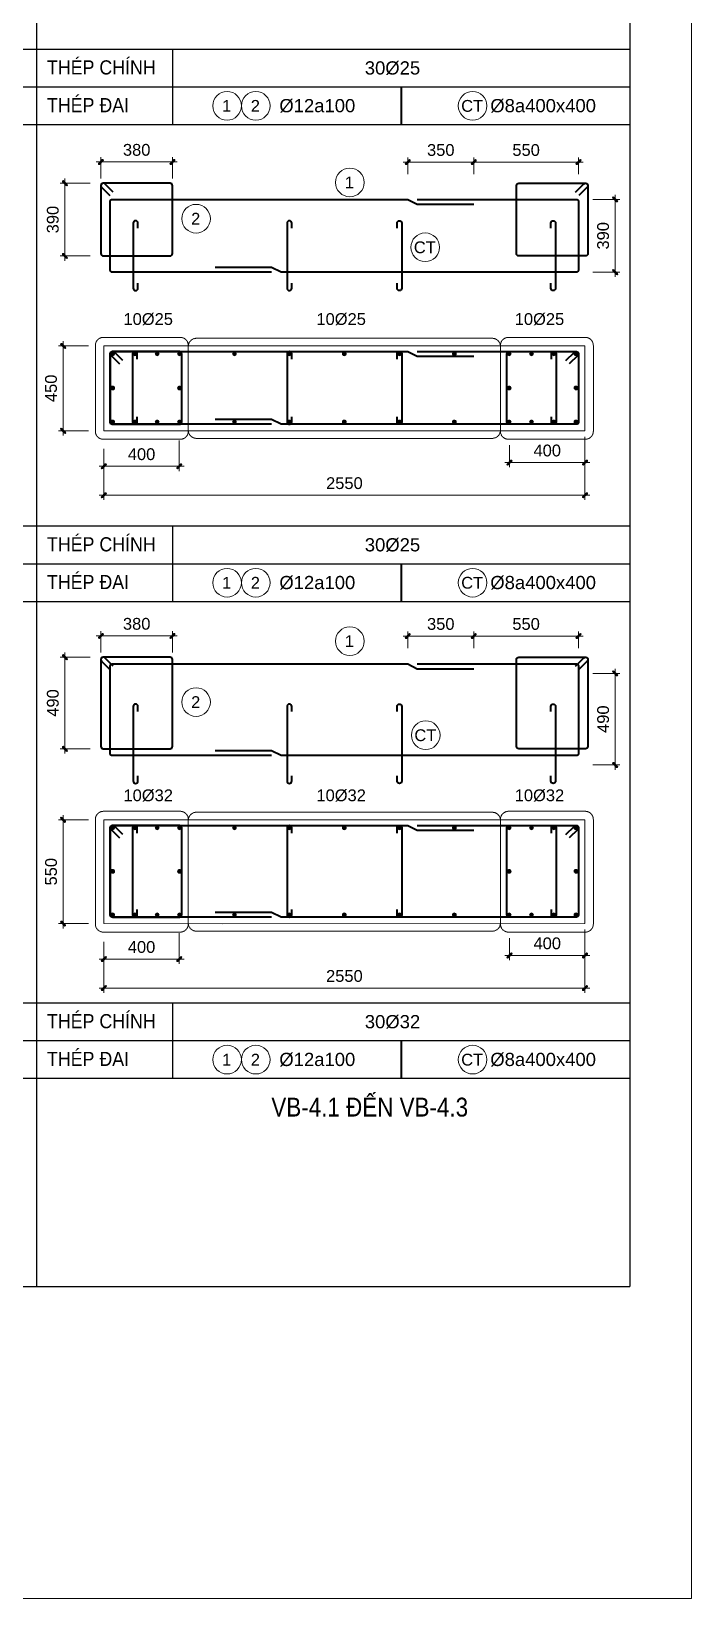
# Model space of a CAD drawing. Header units: millimetres. Extents: x -146909 to 4830753, y -683702 to -336947.
# Drawn here: x 4631029 to 4634529, y -448762 to -440455 of the extents above; entities that cross this region are included whole.
import ezdxf
from ezdxf.enums import TextEntityAlignment as Align

# ---------------------------------------------------------------- set-up
doc = ezdxf.new("R2010")
doc.units = ezdxf.units.MM
doc.header["$MEASUREMENT"] = 0
doc.linetypes.add('HIDDEN', pattern=[0.375, 0.25, -0.125])
doc.layers.get('0').update_dxf_attribs({"lineweight": 9})
doc.layers.get('Defpoints').update_dxf_attribs({"color": 10, "lineweight": 0})
for name, color, linetype, lineweight in [("'S_General_Cont_1 Thin", 1, 'Continuous', 18), ("'S_General_Text_3_Member name", 3, 'Continuous', 35), ('CDAI', 3, 'Continuous', 40), ('chunho.q', 1, 'Continuous', 13), ('CTHEP', 4, 'Continuous', 50), ('DBAO', 2, 'Continuous', 13), ('DMo', 9, 'HIDDEN', 9), ('KTH', 154, 'Continuous', 9), ('STICK', 1, 'Continuous', 9)]:
    doc.layers.add(name, color=color, linetype=linetype, lineweight=lineweight)
for name, color, linetype in [('DM', 1, 'Continuous'), ('TBL', 1, 'Continuous'), ('TX', 214, 'Continuous')]:
    doc.layers.add(name, color=color, linetype=linetype)
doc.styles.add('arial', font='arial.ttf', dxfattribs={"width": 0.85})
doc.styles.add('TTP-HelCon', font='arial.ttf')
doc.dimstyles.new('TTP-25', dxfattribs={"dimscale": 25, "dimtxt": 2.5, "dimasz": 1, "dimexe": 1, "dimexo": 1, "dimgap": 0.09, "dimtad": 0, "dimdec": 4, "dimrnd": 10, "dimzin": 9, "dimdsep": 46, "dimtxsty": 'TTP-HelCon', "dimblk": 'Stick', "dimcen": 0.09, "dimdle": 1.5, "dimclrd": 256, "dimclre": 256, "dimclrt": 1, "dimadec": 0, "dimazin": 0, "dimtfac": 1, "dimtdec": 4, "dimtmove": 0, "dimatfit": 3, "dimldrblk": 'ARCHTICK', "dimfxl": 1, "dimtvp": 1, "dimtolj": 1, "dimtzin": 0, "dimarcsym": 0})

# ---------------------------------------------------------------- blocks, each defined once
blk = doc.blocks.new('sign of slab')
at = {"layer": "'S_General_Cont_1 Thin"}
blk.add_circle((-10, 0), 475, dxfattribs=at)
at = {"layer": "'S_General_Text_3_Member name", "style": 'arial'}
blk.add_attdef('S', text='', height=250, dxfattribs=at).set_placement((-23, -1), align=Align.MIDDLE_CENTER)
blk = doc.blocks.new('Stick')
at = {"layer": 'STICK'}
h = blk.add_hatch(color=256, dxfattribs=at)
edge = h.paths.add_edge_path()
edge.add_line((0.3, 0.5), (-0.5, -0.3))
edge.add_arc((-0.4, -0.4), 0.141, 135, 315)
edge.add_line((-0.3, -0.5), (0.5, 0.3))
edge.add_arc((0.4, 0.4), 0.141, 315, 495)
blk.add_line((1, 0), (-1, 0), dxfattribs=at)
blk.add_lwpolyline([(0.3, 0.5), (-0.5, -0.3, 1), (-0.3, -0.5), (0.5, 0.3, 1), (0.3, 0.5, 1)], format="xyb", dxfattribs=at)
blk = doc.blocks.new('*D1836')
at = {"layer": 'Defpoints', "color": 0, "transparency": 16777216}
for p in [(400, -76.3), (0, -121.3), (0, -238.1)]:
    blk.add_point(p, dxfattribs=at)
at = {"layer": 'KTH', "lineweight": -2, "transparency": 16777216}
for p, q in [((0, -146.3), (0, -263.1)), ((400, -101.3), (400, -263.1)), ((375, -238.1), (25, -238.1))]:
    blk.add_line(p, q, dxfattribs=at)
at = {"layer": 'KTH', "lineweight": -2, "transparency": 16777216, "xscale": 25, "yscale": 25, "zscale": 25, "rotation": 180}
blk.add_blockref('Stick', (0, -238.1), dxfattribs=at)
at = {"layer": 'KTH', "lineweight": -2, "transparency": 16777216, "xscale": 25, "yscale": 25, "zscale": 25}
blk.add_blockref('Stick', (400, -238.1), dxfattribs=at)
at = {"layer": 'KTH', "color": 1, "transparency": 16777216, "insert": (200, -174.3), "char_height": 62.5, "attachment_point": 5, "style": 'TTP-HelCon'}
blk.add_mtext('\\A1;400', dxfattribs=at)
blk = doc.blocks.new('_ArchTick')
at = {"color": 0, "linetype": 'ByBlock', "const_width": 0.15}
blk.add_lwpolyline([(-0.5, -0.5), (0.5, 0.5)], dxfattribs=at)
blk = doc.blocks.new('*D1837')
at = {"layer": 'Defpoints', "color": 0, "transparency": 16777216}
for p in [(2550, -56.9), (2150, -101.9), (2150, -218.7)]:
    blk.add_point(p, dxfattribs=at)
at = {"layer": 'KTH', "lineweight": -2, "transparency": 16777216}
for p, q in [((2550, -81.9), (2550, -243.7)), ((2150, -126.9), (2150, -243.7)), ((2525, -218.7), (2175, -218.7))]:
    blk.add_line(p, q, dxfattribs=at)
at = {"layer": 'KTH', "lineweight": -2, "transparency": 16777216, "xscale": 25, "yscale": 25, "zscale": 25, "rotation": 180}
blk.add_blockref('Stick', (2150, -218.7), dxfattribs=at)
at = {"layer": 'KTH', "lineweight": -2, "transparency": 16777216, "xscale": 25, "yscale": 25, "zscale": 25}
blk.add_blockref('Stick', (2550, -218.7), dxfattribs=at)
at = {"layer": 'KTH', "color": 1, "transparency": 16777216, "insert": (2350, -154.9), "char_height": 62.5, "attachment_point": 5, "style": 'TTP-HelCon'}
blk.add_mtext('\\A1;400', dxfattribs=at)
blk = doc.blocks.new('*D1838')
at = {"layer": 'Defpoints', "color": 0, "transparency": 16777216}
for p in [(2550, -162.8), (0, -185.3), (2550, -391.6)]:
    blk.add_point(p, dxfattribs=at)
at = {"layer": 'KTH', "lineweight": -2, "transparency": 16777216}
for p, q in [((0, -210.3), (0, -416.6)), ((2550, -187.8), (2550, -416.6)), ((25, -391.6), (2525, -391.6))]:
    blk.add_line(p, q, dxfattribs=at)
at = {"layer": 'KTH', "lineweight": -2, "transparency": 16777216, "xscale": 25, "yscale": 25, "zscale": 25, "rotation": 180}
blk.add_blockref('Stick', (0, -391.6), dxfattribs=at)
at = {"layer": 'KTH', "lineweight": -2, "transparency": 16777216, "xscale": 25, "yscale": 25, "zscale": 25}
blk.add_blockref('Stick', (2550, -391.6), dxfattribs=at)
at = {"layer": 'KTH', "color": 1, "transparency": 16777216, "insert": (1275, -327.8), "char_height": 62.5, "attachment_point": 5, "style": 'TTP-HelCon'}
blk.add_mtext('\\A1;2550', dxfattribs=at)
blk = doc.blocks.new('*D1839')
at = {"layer": 'Defpoints', "color": 0, "transparency": 16777216}
for p in [(-55.8, 500), (-215.7, -50), (-55.8, -50)]:
    blk.add_point(p, dxfattribs=at)
at = {"layer": 'KTH', "lineweight": -2, "transparency": 16777216}
for p, q in [((-80.8, 500), (-240.7, 500)), ((-215.7, 475), (-215.7, -25)), ((-80.8, -50), (-240.7, -50))]:
    blk.add_line(p, q, dxfattribs=at)
at = {"layer": 'KTH', "lineweight": -2, "transparency": 16777216, "xscale": 25, "yscale": 25, "zscale": 25}
for p, rotation in [((-215.7, 500), 90), ((-215.7, -50), 270)]:
    blk.add_blockref('Stick', p, dxfattribs=dict(at, rotation=rotation))
at = {"layer": 'KTH', "color": 1, "transparency": 16777216, "insert": (-279.5, 225), "char_height": 62.5, "attachment_point": 5, "rotation": 90, "style": 'TTP-HelCon'}
blk.add_mtext('\\A1;550', dxfattribs=at)
blk = doc.blocks.new('*U1832')
at = {"layer": 'CTHEP', "ltscale": 0.02, "const_width": 10}
blk.add_lwpolyline([(0, 5, -1), (0, -5, -1)], format="xyb", close=True, dxfattribs=at)
at = {"layer": 'Defpoints', "color": 1}
blk.add_circle((0, 0), 10, dxfattribs=at)
blk = doc.blocks.new('*U1833')
at = {"layer": 'CDAI', "color": 0, "linetype": 'ByBlock', "lineweight": -2, "transparency": 16777216}
for p in [(0, 0), (291.25, 0), (582.5, 0), (873.75, 0), (1165, 0), (1456.25, 0), (1747.5, 0)]:
    blk.add_blockref('*U1832', p, dxfattribs=at)
blk = doc.blocks.new('*U1834')
at = {"layer": 'CTHEP', "ltscale": 0.02, "const_width": 10}
blk.add_lwpolyline([(0, 5, -1), (0, -5, -1)], format="xyb", close=True, dxfattribs=at)
at = {"layer": 'Defpoints', "color": 1}
blk.add_circle((0, 0), 10, dxfattribs=at)
blk = doc.blocks.new('*U1835')
at = {"layer": 'CDAI', "color": 0, "linetype": 'ByBlock', "lineweight": -2, "transparency": 16777216}
for p in [(0, 0), (291.25, 0), (582.5, 0), (873.75, 0), (1165, 0), (1456.25, 0), (1747.5, 0)]:
    blk.add_blockref('*U1834', p, dxfattribs=at)
blk = doc.blocks.new('*D1840')
at = {"layer": 'Defpoints', "color": 0, "transparency": 16777216}
for p in [(2515.5, 1474.2), (1960.6, 1385.4), (2515.5, 1385.4)]:
    blk.add_point(p, dxfattribs=at)
at = {"layer": 'KTH', "lineweight": -2, "transparency": 16777216}
for p, q in [((1960.6, 1410.4), (1960.6, 1499.2)), ((2515.5, 1410.4), (2515.5, 1499.2)), ((1985.6, 1474.2), (2490.5, 1474.2))]:
    blk.add_line(p, q, dxfattribs=at)
at = {"layer": 'KTH', "lineweight": -2, "transparency": 16777216, "xscale": 25, "yscale": 25, "zscale": 25, "rotation": 180}
blk.add_blockref('Stick', (1960.6, 1474.2), dxfattribs=at)
at = {"layer": 'KTH', "lineweight": -2, "transparency": 16777216, "xscale": 25, "yscale": 25, "zscale": 25}
blk.add_blockref('Stick', (2515.5, 1474.2), dxfattribs=at)
at = {"layer": 'KTH', "color": 1, "transparency": 16777216, "insert": (2238, 1538), "char_height": 62.5, "attachment_point": 5, "style": 'TTP-HelCon'}
blk.add_mtext('\\A1;550', dxfattribs=at)
blk = doc.blocks.new('*D1841')
at = {"layer": 'Defpoints', "color": 0, "transparency": 16777216}
for p in [(1610.8, 1474.2), (1610.8, 1385.4), (1960.6, 1385.4)]:
    blk.add_point(p, dxfattribs=at)
at = {"layer": 'KTH', "lineweight": -2, "transparency": 16777216}
for p, q in [((1610.8, 1410.4), (1610.8, 1499.2)), ((1960.6, 1410.4), (1960.6, 1499.2)), ((1935.6, 1474.2), (1635.8, 1474.2))]:
    blk.add_line(p, q, dxfattribs=at)
at = {"layer": 'KTH', "lineweight": -2, "transparency": 16777216, "xscale": 25, "yscale": 25, "zscale": 25, "rotation": 180}
blk.add_blockref('Stick', (1610.8, 1474.2), dxfattribs=at)
at = {"layer": 'KTH', "lineweight": -2, "transparency": 16777216, "xscale": 25, "yscale": 25, "zscale": 25}
blk.add_blockref('Stick', (1960.6, 1474.2), dxfattribs=at)
at = {"layer": 'KTH', "color": 1, "transparency": 16777216, "insert": (1785.7, 1538), "char_height": 62.5, "attachment_point": 5, "style": 'TTP-HelCon'}
blk.add_mtext('\\A1;350', dxfattribs=at)
blk = doc.blocks.new('*D1842')
at = {"layer": 'Defpoints', "color": 0, "transparency": 16777216}
for p in [(2566.7, 1276.3), (2566.7, 790.8), (2710.1, 790.8)]:
    blk.add_point(p, dxfattribs=at)
at = {"layer": 'KTH', "lineweight": -2, "transparency": 16777216}
for p, q in [((2591.7, 1276.3), (2735.1, 1276.3)), ((2710.1, 1251.3), (2710.1, 815.8)), ((2591.7, 790.8), (2735.1, 790.8))]:
    blk.add_line(p, q, dxfattribs=at)
at = {"layer": 'KTH', "lineweight": -2, "transparency": 16777216, "xscale": 25, "yscale": 25, "zscale": 25}
for p, rotation in [((2710.1, 1276.3), 90), ((2710.1, 790.8), 270)]:
    blk.add_blockref('Stick', p, dxfattribs=dict(at, rotation=rotation))
at = {"layer": 'KTH', "color": 1, "transparency": 16777216, "insert": (2646.3, 1033.6), "char_height": 62.5, "attachment_point": 5, "rotation": 90, "style": 'TTP-HelCon'}
blk.add_mtext('\\A1;490', dxfattribs=at)
blk = doc.blocks.new('*D1843')
at = {"layer": 'Defpoints', "color": 0, "transparency": 16777216}
for p in [(-47.9, 1362.2), (-206.2, 876.7), (-47.9, 876.7)]:
    blk.add_point(p, dxfattribs=at)
at = {"layer": 'KTH', "lineweight": -2, "transparency": 16777216}
for p, q in [((-72.9, 1362.2), (-231.2, 1362.2)), ((-206.2, 1337.2), (-206.2, 901.7)), ((-72.9, 876.7), (-231.2, 876.7))]:
    blk.add_line(p, q, dxfattribs=at)
at = {"layer": 'KTH', "lineweight": -2, "transparency": 16777216, "xscale": 25, "yscale": 25, "zscale": 25}
for p, rotation in [((-206.2, 1362.2), 90), ((-206.2, 876.7), 270)]:
    blk.add_blockref('Stick', p, dxfattribs=dict(at, rotation=rotation))
at = {"layer": 'KTH', "color": 1, "transparency": 16777216, "insert": (-270, 1119.5), "char_height": 62.5, "attachment_point": 5, "rotation": 90, "style": 'TTP-HelCon'}
blk.add_mtext('\\A1;490', dxfattribs=at)
blk = doc.blocks.new('*D1844')
at = {"layer": 'Defpoints', "color": 0, "transparency": 16777216}
for p in [(363.7, 1474.9), (-15.3, 1362.2), (363.7, 1362.2)]:
    blk.add_point(p, dxfattribs=at)
at = {"layer": 'KTH', "lineweight": -2, "transparency": 16777216}
for p, q in [((-15.3, 1387.2), (-15.3, 1499.9)), ((363.7, 1387.2), (363.7, 1499.9)), ((9.7, 1474.9), (338.7, 1474.9))]:
    blk.add_line(p, q, dxfattribs=at)
at = {"layer": 'KTH', "lineweight": -2, "transparency": 16777216, "xscale": 25, "yscale": 25, "zscale": 25, "rotation": 180}
blk.add_blockref('Stick', (-15.3, 1474.9), dxfattribs=at)
at = {"layer": 'KTH', "lineweight": -2, "transparency": 16777216, "xscale": 25, "yscale": 25, "zscale": 25}
blk.add_blockref('Stick', (363.7, 1474.9), dxfattribs=at)
at = {"layer": 'KTH', "color": 1, "transparency": 16777216, "insert": (174.2, 1538.7), "char_height": 62.5, "attachment_point": 5, "style": 'TTP-HelCon'}
blk.add_mtext('\\A1;380', dxfattribs=at)
blk = doc.blocks.new('*U1739')
at = {"layer": 'CTHEP', "ltscale": 0.02, "const_width": 10}
blk.add_lwpolyline([(0, 5, -1), (0, -5, -1)], format="xyb", close=True, dxfattribs=at)
at = {"layer": 'Defpoints', "color": 1}
blk.add_circle((0, 0), 10, dxfattribs=at)
blk = doc.blocks.new('*U1740')
at = {"layer": 'CDAI', "color": 0, "linetype": 'ByBlock', "lineweight": -2, "transparency": 16777216}
for p in [(0, 0), (118, 0), (236, 0), (354, 0)]:
    blk.add_blockref('*U1739', p, dxfattribs=at)
blk = doc.blocks.new('*U1737')
at = {"layer": 'CTHEP', "ltscale": 0.02, "const_width": 10}
blk.add_lwpolyline([(0, 5, -1), (0, -5, -1)], format="xyb", close=True, dxfattribs=at)
at = {"layer": 'Defpoints', "color": 1}
blk.add_circle((0, 0), 10, dxfattribs=at)
blk = doc.blocks.new('*U1738')
at = {"layer": 'CDAI', "color": 0, "linetype": 'ByBlock', "lineweight": -2, "transparency": 16777216}
blk.add_blockref('*U1737', (0, 0), dxfattribs=at)
blk = doc.blocks.new('*U1741')
at = {"layer": 'CTHEP', "ltscale": 0.02, "const_width": 10}
blk.add_lwpolyline([(0, 5, -1), (0, -5, -1)], format="xyb", close=True, dxfattribs=at)
at = {"layer": 'Defpoints', "color": 1}
blk.add_circle((0, 0), 10, dxfattribs=at)
blk = doc.blocks.new('*U1742')
at = {"layer": 'CDAI', "color": 0, "linetype": 'ByBlock', "lineweight": -2, "transparency": 16777216}
for p in [(0, 0), (118, 0), (236, 0), (354, 0)]:
    blk.add_blockref('*U1741', p, dxfattribs=at)
blk = doc.blocks.new('*U1743')
at = {"layer": 'CTHEP', "ltscale": 0.02, "const_width": 10}
blk.add_lwpolyline([(0, 5, -1), (0, -5, -1)], format="xyb", close=True, dxfattribs=at)
at = {"layer": 'Defpoints', "color": 1}
blk.add_circle((0, 0), 10, dxfattribs=at)
blk = doc.blocks.new('*U1744')
at = {"layer": 'CDAI', "color": 0, "linetype": 'ByBlock', "lineweight": -2, "transparency": 16777216}
blk.add_blockref('*U1743', (0, 0), dxfattribs=at)
blk = doc.blocks.new('550')
at = {"layer": 'CDAI'}
for points in [[(100.2, -78), (55.8, -33.7, 0.668179), (34.5, -42.5), (34.5, -503, 0.414214), (47, -515.5), (401, -515.5, 0.414214), (413.5, -503), (413.5, -42.5, 0.414214), (401, -30), (47, -30, 0.668179), (38.2, -51.3), (82.5, -95.7)], [(177.5, -70), (177.5, -42.5, 1), (152.5, -42.5), (152.5, -503, 1), (177.5, -503), (177.5, -475.5)]]:
    blk.add_lwpolyline(points, format="xyb", dxfattribs=at)
at = {"layer": 'DMo', "color": 6, "ltscale": 10}
blk.add_lwpolyline([(-44.8, 2.3), (-44.8, -552.1, 0.414214), (-1.8, -595), (404.8, -595, 0.414214), (447.7, -552.1), (447.7, 2.3, 0.414214), (404.8, 45.3), (-1.8, 45.3, 0.414214)], format="xyb", close=True, dxfattribs=at)
at = {"layer": 'CDAI', "color": 214}
blk.add_blockref('*U1742', (47, -42.5), dxfattribs=at)
at = {"layer": 'CDAI', "color": 214, "xscale": -1, "rotation": 180}
for name, p in [('*U1738', (47, -272.8)), ('*U1740', (47, -503))]:
    blk.add_blockref(name, p, dxfattribs=at)
at = {"layer": 'CDAI', "color": 214, "rotation": 180}
blk.add_blockref('*U1744', (401, -272.8), dxfattribs=at)
blk = doc.blocks.new('*D116')
at = {"layer": 'Defpoints', "color": 0, "transparency": 16777216}
for p in [(4475169.2, -464851), (4474769.2, -464896), (4474769.2, -465012.8)]:
    blk.add_point(p, dxfattribs=at)
at = {"layer": 'KTH', "lineweight": -2, "transparency": 16777216}
for p, q in [((4475169.2, -464876), (4475169.2, -465037.8)), ((4474769.2, -464921), (4474769.2, -465037.8)), ((4475144.2, -465012.8), (4474794.2, -465012.8))]:
    blk.add_line(p, q, dxfattribs=at)
at = {"layer": 'KTH', "lineweight": -2, "transparency": 16777216, "xscale": 25, "yscale": 25, "zscale": 25, "rotation": 180}
blk.add_blockref('Stick', (4474769.2, -465012.8), dxfattribs=at)
at = {"layer": 'KTH', "lineweight": -2, "transparency": 16777216, "xscale": 25, "yscale": 25, "zscale": 25}
blk.add_blockref('Stick', (4475169.2, -465012.8), dxfattribs=at)
at = {"layer": 'KTH', "color": 1, "transparency": 16777216, "insert": (4474969.2, -464949), "char_height": 62.5, "attachment_point": 5, "style": 'TTP-HelCon'}
blk.add_mtext('\\A1;400', dxfattribs=at)
blk = doc.blocks.new('*D117')
at = {"layer": 'Defpoints', "color": 0, "transparency": 16777216}
for p in [(4476919.2, -464876.5), (4477319.2, -464831.5), (4476919.2, -464993.3)]:
    blk.add_point(p, dxfattribs=at)
at = {"layer": 'KTH', "lineweight": -2, "transparency": 16777216}
for p, q in [((4477319.2, -464856.5), (4477319.2, -465018.3)), ((4476919.2, -464901.5), (4476919.2, -465018.3)), ((4477294.2, -464993.3), (4476944.2, -464993.3))]:
    blk.add_line(p, q, dxfattribs=at)
at = {"layer": 'KTH', "lineweight": -2, "transparency": 16777216, "xscale": 25, "yscale": 25, "zscale": 25, "rotation": 180}
blk.add_blockref('Stick', (4476919.2, -464993.3), dxfattribs=at)
at = {"layer": 'KTH', "lineweight": -2, "transparency": 16777216, "xscale": 25, "yscale": 25, "zscale": 25}
blk.add_blockref('Stick', (4477319.2, -464993.3), dxfattribs=at)
at = {"layer": 'KTH', "color": 1, "transparency": 16777216, "insert": (4477119.2, -464929.5), "char_height": 62.5, "attachment_point": 5, "style": 'TTP-HelCon'}
blk.add_mtext('\\A1;400', dxfattribs=at)
blk = doc.blocks.new('*D118')
at = {"layer": 'Defpoints', "color": 0, "transparency": 16777216}
for p in [(4474769.2, -464959.9), (4477319.2, -464937.4), (4477319.2, -465166.3)]:
    blk.add_point(p, dxfattribs=at)
at = {"layer": 'KTH', "lineweight": -2, "transparency": 16777216}
for p, q in [((4474769.2, -464984.9), (4474769.2, -465191.3)), ((4477319.2, -464962.4), (4477319.2, -465191.3)), ((4474794.2, -465166.3), (4477294.2, -465166.3))]:
    blk.add_line(p, q, dxfattribs=at)
at = {"layer": 'KTH', "lineweight": -2, "transparency": 16777216, "xscale": 25, "yscale": 25, "zscale": 25, "rotation": 180}
blk.add_blockref('Stick', (4474769.2, -465166.3), dxfattribs=at)
at = {"layer": 'KTH', "lineweight": -2, "transparency": 16777216, "xscale": 25, "yscale": 25, "zscale": 25}
blk.add_blockref('Stick', (4477319.2, -465166.3), dxfattribs=at)
at = {"layer": 'KTH', "color": 1, "transparency": 16777216, "insert": (4476044.2, -465102.5), "char_height": 62.5, "attachment_point": 5, "style": 'TTP-HelCon'}
blk.add_mtext('\\A1;2550', dxfattribs=at)
blk = doc.blocks.new('*D119')
at = {"layer": 'Defpoints', "color": 0, "transparency": 16777216}
for p in [(4474713.4, -464374.7), (4474553.5, -464824.7), (4474713.4, -464824.7)]:
    blk.add_point(p, dxfattribs=at)
at = {"layer": 'KTH', "lineweight": -2, "transparency": 16777216}
for p, q in [((4474688.4, -464374.7), (4474528.5, -464374.7)), ((4474553.5, -464399.7), (4474553.5, -464799.7)), ((4474688.4, -464824.7), (4474528.5, -464824.7))]:
    blk.add_line(p, q, dxfattribs=at)
at = {"layer": 'KTH', "lineweight": -2, "transparency": 16777216, "xscale": 25, "yscale": 25, "zscale": 25}
for p, rotation in [((4474553.5, -464374.7), 90), ((4474553.5, -464824.7), 270)]:
    blk.add_blockref('Stick', p, dxfattribs=dict(at, rotation=rotation))
at = {"layer": 'KTH', "color": 1, "transparency": 16777216, "insert": (4474489.7, -464599.7), "char_height": 62.5, "attachment_point": 5, "rotation": 90, "style": 'TTP-HelCon'}
blk.add_mtext('\\A1;450', dxfattribs=at)
blk = doc.blocks.new('*U122')
at = {"layer": 'CTHEP', "ltscale": 0.02, "const_width": 10}
blk.add_lwpolyline([(0, 5, -1), (0, -5, -1)], format="xyb", close=True, dxfattribs=at)
at = {"layer": 'Defpoints', "color": 1}
blk.add_circle((0, 0), 10, dxfattribs=at)
blk = doc.blocks.new('*U123')
at = {"layer": 'CDAI', "color": 0, "linetype": 'ByBlock', "lineweight": -2, "transparency": 16777216}
for p in [(0, 0), (118, 0), (236, 0), (354, 0)]:
    blk.add_blockref('*U122', p, dxfattribs=at)
blk = doc.blocks.new('*U120')
at = {"layer": 'CTHEP', "ltscale": 0.02, "const_width": 10}
blk.add_lwpolyline([(0, 5, -1), (0, -5, -1)], format="xyb", close=True, dxfattribs=at)
at = {"layer": 'Defpoints', "color": 1}
blk.add_circle((0, 0), 10, dxfattribs=at)
blk = doc.blocks.new('*U121')
at = {"layer": 'CDAI', "color": 0, "linetype": 'ByBlock', "lineweight": -2, "transparency": 16777216}
blk.add_blockref('*U120', (0, 0), dxfattribs=at)
blk = doc.blocks.new('*U124')
at = {"layer": 'CTHEP', "ltscale": 0.02, "const_width": 10}
blk.add_lwpolyline([(0, 5, -1), (0, -5, -1)], format="xyb", close=True, dxfattribs=at)
at = {"layer": 'Defpoints', "color": 1}
blk.add_circle((0, 0), 10, dxfattribs=at)
blk = doc.blocks.new('*U125')
at = {"layer": 'CDAI', "color": 0, "linetype": 'ByBlock', "lineweight": -2, "transparency": 16777216}
for p in [(0, 0), (118, 0), (236, 0), (354, 0)]:
    blk.add_blockref('*U124', p, dxfattribs=at)
blk = doc.blocks.new('*U126')
at = {"layer": 'CTHEP', "ltscale": 0.02, "const_width": 10}
blk.add_lwpolyline([(0, 5, -1), (0, -5, -1)], format="xyb", close=True, dxfattribs=at)
at = {"layer": 'Defpoints', "color": 1}
blk.add_circle((0, 0), 10, dxfattribs=at)
blk = doc.blocks.new('*U127')
at = {"layer": 'CDAI', "color": 0, "linetype": 'ByBlock', "lineweight": -2, "transparency": 16777216}
blk.add_blockref('*U126', (0, 0), dxfattribs=at)
blk = doc.blocks.new('450')
at = {"layer": 'CDAI'}
for points in [[(100.2, -78), (55.8, -33.7, 0.668179), (34.5, -42.5), (34.5, -403, 0.414214), (47, -415.5), (401, -415.5, 0.414214), (413.5, -403), (413.5, -42.5, 0.414214), (401, -30), (47, -30, 0.668179), (38.2, -51.3), (82.5, -95.7)], [(177.5, -70), (177.5, -42.5, 1), (152.5, -42.5), (152.5, -403, 1), (177.5, -403), (177.5, -375.5)]]:
    blk.add_lwpolyline(points, format="xyb", dxfattribs=at)
at = {"layer": 'DMo', "color": 6, "ltscale": 10}
blk.add_lwpolyline([(-44.8, 2.3), (-44.8, -452.1, 0.414214), (-1.8, -495), (404.8, -495, 0.414214), (447.7, -452.1), (447.7, 2.3, 0.414214), (404.8, 45.3), (-1.8, 45.3, 0.414214)], format="xyb", close=True, dxfattribs=at)
at = {"layer": 'CDAI', "color": 214}
blk.add_blockref('*U125', (47, -42.5), dxfattribs=at)
at = {"layer": 'CDAI', "color": 214, "xscale": -1, "rotation": 180}
for name, p in [('*U121', (47, -222.8)), ('*U123', (47, -403))]:
    blk.add_blockref(name, p, dxfattribs=at)
at = {"layer": 'CDAI', "color": 214, "rotation": 180}
blk.add_blockref('*U127', (401, -222.8), dxfattribs=at)
blk = doc.blocks.new('*U214')
at = {"layer": 'CTHEP', "ltscale": 0.02, "const_width": 10}
blk.add_lwpolyline([(0, 5, -1), (0, -5, -1)], format="xyb", close=True, dxfattribs=at)
at = {"layer": 'Defpoints', "color": 1}
blk.add_circle((0, 0), 10, dxfattribs=at)
blk = doc.blocks.new('*U215')
at = {"layer": 'CDAI', "color": 0, "linetype": 'ByBlock', "lineweight": -2, "transparency": 16777216}
for p in [(0, 0), (291.25, 0), (582.5, 0), (873.75, 0), (1165, 0), (1456.25, 0), (1747.5, 0)]:
    blk.add_blockref('*U214', p, dxfattribs=at)
blk = doc.blocks.new('THEP CHINH COT HOANG')
at = {"layer": 'CDAI', "ltscale": 0.02}
for points in [[(1904292.8, 361269.3), (1903448.1, 361269.3, -0.414214), (1903438.1, 361279.3), (1903438.1, 361644.8, -0.414214), (1903448.1, 361654.8), (1905014.4, 361654.8), (1905064.4, 361629.8), (1905364.2, 361629.8)], [(1905064.4, 361654.8), (1905909.1, 361654.8, -0.414214), (1905919.1, 361644.8), (1905919.1, 361279.3, -0.414214), (1905909.1, 361269.3), (1904342.8, 361269.3), (1904292.8, 361294.3), (1903993, 361294.3)]]:
    blk.add_lwpolyline(points, format="xyb", dxfattribs=at)
blk = doc.blocks.new('*U216')
at = {"layer": 'CTHEP', "ltscale": 0.02, "const_width": 10}
blk.add_lwpolyline([(0, 5, -1), (0, -5, -1)], format="xyb", close=True, dxfattribs=at)
at = {"layer": 'Defpoints', "color": 1}
blk.add_circle((0, 0), 10, dxfattribs=at)
blk = doc.blocks.new('*U217')
at = {"layer": 'CDAI', "color": 0, "linetype": 'ByBlock', "lineweight": -2, "transparency": 16777216}
for p in [(0, 0), (291.25, 0), (582.5, 0), (873.75, 0), (1165, 0), (1456.25, 0), (1747.5, 0)]:
    blk.add_blockref('*U216', p, dxfattribs=at)
blk = doc.blocks.new('*D128')
at = {"layer": 'Defpoints', "color": 0, "transparency": 16777216}
for p in [(4477284.7, -463400.5), (4476729.7, -463489.3), (4477284.7, -463489.3)]:
    blk.add_point(p, dxfattribs=at)
at = {"layer": 'KTH', "lineweight": -2, "transparency": 16777216}
for p, q in [((4476729.7, -463464.3), (4476729.7, -463375.5)), ((4477284.7, -463464.3), (4477284.7, -463375.5)), ((4476754.7, -463400.5), (4477259.7, -463400.5))]:
    blk.add_line(p, q, dxfattribs=at)
at = {"layer": 'KTH', "lineweight": -2, "transparency": 16777216, "xscale": 25, "yscale": 25, "zscale": 25, "rotation": 180}
blk.add_blockref('Stick', (4476729.7, -463400.5), dxfattribs=at)
at = {"layer": 'KTH', "lineweight": -2, "transparency": 16777216, "xscale": 25, "yscale": 25, "zscale": 25}
blk.add_blockref('Stick', (4477284.7, -463400.5), dxfattribs=at)
at = {"layer": 'KTH', "color": 1, "transparency": 16777216, "insert": (4477007.2, -463336.7), "char_height": 62.5, "attachment_point": 5, "style": 'TTP-HelCon'}
blk.add_mtext('\\A1;550', dxfattribs=at)
blk = doc.blocks.new('*D129')
at = {"layer": 'Defpoints', "color": 0, "transparency": 16777216}
for p in [(4476380, -463400.5), (4476380, -463489.3), (4476729.7, -463489.3)]:
    blk.add_point(p, dxfattribs=at)
at = {"layer": 'KTH', "lineweight": -2, "transparency": 16777216}
for p, q in [((4476380, -463464.3), (4476380, -463375.5)), ((4476729.7, -463464.3), (4476729.7, -463375.5)), ((4476704.7, -463400.5), (4476405, -463400.5))]:
    blk.add_line(p, q, dxfattribs=at)
at = {"layer": 'KTH', "lineweight": -2, "transparency": 16777216, "xscale": 25, "yscale": 25, "zscale": 25, "rotation": 180}
blk.add_blockref('Stick', (4476380, -463400.5), dxfattribs=at)
at = {"layer": 'KTH', "lineweight": -2, "transparency": 16777216, "xscale": 25, "yscale": 25, "zscale": 25}
blk.add_blockref('Stick', (4476729.7, -463400.5), dxfattribs=at)
at = {"layer": 'KTH', "color": 1, "transparency": 16777216, "insert": (4476554.9, -463336.6), "char_height": 62.5, "attachment_point": 5, "style": 'TTP-HelCon'}
blk.add_mtext('\\A1;350', dxfattribs=at)
blk = doc.blocks.new('*D130')
at = {"layer": 'Defpoints', "color": 0, "transparency": 16777216}
for p in [(4477335.9, -463598.4), (4477335.9, -463983.9), (4477479.3, -463983.9)]:
    blk.add_point(p, dxfattribs=at)
at = {"layer": 'KTH', "lineweight": -2, "transparency": 16777216}
for p, q in [((4477360.9, -463598.4), (4477504.3, -463598.4)), ((4477479.3, -463623.4), (4477479.3, -463958.9)), ((4477360.9, -463983.9), (4477504.3, -463983.9))]:
    blk.add_line(p, q, dxfattribs=at)
at = {"layer": 'KTH', "lineweight": -2, "transparency": 16777216, "xscale": 25, "yscale": 25, "zscale": 25}
for p, rotation in [((4477479.3, -463598.4), 90), ((4477479.3, -463983.9), 270)]:
    blk.add_blockref('Stick', p, dxfattribs=dict(at, rotation=rotation))
at = {"layer": 'KTH', "color": 1, "transparency": 16777216, "insert": (4477415.4, -463791.1), "char_height": 62.5, "attachment_point": 5, "rotation": 90, "style": 'TTP-HelCon'}
blk.add_mtext('\\A1;390', dxfattribs=at)
blk = doc.blocks.new('*D131')
at = {"layer": 'Defpoints', "color": 0, "transparency": 16777216}
for p in [(4474721.3, -463512.4), (4474563, -463897.9), (4474721.3, -463897.9)]:
    blk.add_point(p, dxfattribs=at)
at = {"layer": 'KTH', "lineweight": -2, "transparency": 16777216}
for p, q in [((4474696.3, -463512.4), (4474538, -463512.4)), ((4474563, -463537.4), (4474563, -463872.9)), ((4474696.3, -463897.9), (4474538, -463897.9))]:
    blk.add_line(p, q, dxfattribs=at)
at = {"layer": 'KTH', "lineweight": -2, "transparency": 16777216, "xscale": 25, "yscale": 25, "zscale": 25}
for p, rotation in [((4474563, -463512.4), 90), ((4474563, -463897.9), 270)]:
    blk.add_blockref('Stick', p, dxfattribs=dict(at, rotation=rotation))
at = {"layer": 'KTH', "color": 1, "transparency": 16777216, "insert": (4474499.1, -463705.2), "char_height": 62.5, "attachment_point": 5, "rotation": 90, "style": 'TTP-HelCon'}
blk.add_mtext('\\A1;390', dxfattribs=at)
blk = doc.blocks.new('*D132')
at = {"layer": 'Defpoints', "color": 0, "transparency": 16777216}
for p in [(4475132.8, -463399.8), (4474753.8, -463512.4), (4475132.8, -463512.4)]:
    blk.add_point(p, dxfattribs=at)
at = {"layer": 'KTH', "lineweight": -2, "transparency": 16777216}
for p, q in [((4474753.8, -463487.4), (4474753.8, -463374.8)), ((4475132.8, -463487.4), (4475132.8, -463374.8)), ((4474778.8, -463399.8), (4475107.8, -463399.8))]:
    blk.add_line(p, q, dxfattribs=at)
at = {"layer": 'KTH', "lineweight": -2, "transparency": 16777216, "xscale": 25, "yscale": 25, "zscale": 25, "rotation": 180}
blk.add_blockref('Stick', (4474753.8, -463399.8), dxfattribs=at)
at = {"layer": 'KTH', "lineweight": -2, "transparency": 16777216, "xscale": 25, "yscale": 25, "zscale": 25}
blk.add_blockref('Stick', (4475132.8, -463399.8), dxfattribs=at)
at = {"layer": 'KTH', "color": 1, "transparency": 16777216, "insert": (4474943.3, -463335.9), "char_height": 62.5, "attachment_point": 5, "style": 'TTP-HelCon'}
blk.add_mtext('\\A1;380', dxfattribs=at)
blk = doc.blocks.new('5')
at = {"layer": 'CDAI'}
for points in [[(50.33568, 1314.26716), (6.01548, 1358.58735, 0.6681786379), (-15.32335, 1349.74852), (-15.32335, 889.24852, 0.4142135624), (-2.82335, 876.74852), (351.17665, 876.74852, 0.4142135624), (363.67665, 889.24852), (363.67665, 1349.74852, 0.4142135624), (351.17665, 1362.24852), (-2.82335, 1362.24852, 0.6681786379), (-11.66219, 1340.90969), (32.65801, 1296.58949)], [(2499.66432, 1314.26716), (2543.98452, 1358.58735, -0.6681786379), (2565.32335, 1349.74852), (2565.32335, 889.24852, -0.4142135624), (2552.82335, 876.74852), (2198.82335, 876.74852, -0.4142135624), (2186.32335, 889.24852), (2186.32335, 1349.74852, -0.4142135624), (2198.82335, 1362.24852), (2552.82335, 1362.24852, -0.6681786379), (2561.66219, 1340.90969), (2517.34199, 1296.58949)], [(180.5, 1073.52278), (180.5, 1101.02278, 1), (155.5, 1101.02278), (155.5, 705.52278, 1), (180.5, 705.52278), (180.5, 733.02278)], [(995.83333, 1073.52278), (995.83333, 1101.02278, 1), (970.83333, 1101.02278), (970.83333, 705.52278, 1), (995.83333, 705.52278), (995.83333, 733.02278)], [(1554.16667, 1073.52278), (1554.16667, 1101.02278, -1), (1579.16667, 1101.02278), (1579.16667, 705.52278, -1), (1554.16667, 705.52278), (1554.16667, 733.02278)], [(2369.5, 1073.52278), (2369.5, 1101.02278, -1), (2394.5, 1101.02278), (2394.5, 705.52278, -1), (2369.5, 705.52278), (2369.5, 733.02278)], [(995.83333, 430), (995.83333, 457.5, 1), (970.83333, 457.5), (970.83333, -3, 1), (995.83333, -3), (995.83333, 24.5)], [(1554.16667, 430), (1554.16667, 457.5, -1), (1579.16667, 457.5), (1579.16667, -3, -1), (1554.16667, -3), (1554.16667, 24.5)]]:
    blk.add_lwpolyline(points, format="xyb", dxfattribs=at)
at = {"layer": 'CDAI', "ltscale": 0.02}
for points in [[(889.16858, 840.8025), (44.5, 840.8025, -0.4142135624), (34.5, 850.8025), (34.5, 1316.3025, -0.4142135624), (44.5, 1326.3025), (1610.83142, 1326.3025), (1660.83142, 1301.3025), (1960.56728, 1301.3025)], [(1660.83142, 1326.3025), (2505.5, 1326.3025, -0.4142135624), (2515.5, 1316.3025), (2515.5, 850.8025, -0.4142135624), (2505.5, 840.8025), (939.16858, 840.8025), (889.16858, 865.8025), (589.43272, 865.8025)], [(889.16858, -15.5), (44.5, -15.5, -0.4142135624), (34.5, -5.5), (34.5, 460, -0.4142135624), (44.5, 470), (1610.83142, 470), (1660.83142, 445), (1960.56728, 445)], [(1660.83142, 470), (2505.5, 470, -0.4142135624), (2515.5, 460), (2515.5, -5.5, -0.4142135624), (2505.5, -15.5), (939.16858, -15.5), (889.16858, 9.5), (589.43272, 9.5)]]:
    blk.add_lwpolyline(points, format="xyb", dxfattribs=at)
at = {"layer": 'DBAO'}
blk.add_lwpolyline([(630, -50.54015), (0, -50), (0, 500), (2550, 500), (2550, -49.98704), (630.00864, -50.54015)], dxfattribs=at)
at = {"layer": 'DMo', "color": 6, "ltscale": 10}
blk.add_lwpolyline([(447.72729, 497.34146), (447.72729, -47.05517, 0.4142135624), (490.66695, -89.99483), (2058.83305, -89.99483, 0.4142135624), (2101.77271, -47.05517), (2101.77271, 497.34146, 0.4142135624), (2058.83305, 540.28113), (490.66695, 540.28113, 0.4142135624)], format="xyb", close=True, dxfattribs=at)
ref = blk.add_blockref('sign of slab', (1305.34819, 1447.20345), dxfattribs=dict(xscale=0.16, yscale=0.16, zscale=0.16))
ref.add_attrib('S', '1', dxfattribs={"layer": 'DM', "height": 62.5, "style": 'arial'}).set_placement((1301.59417, 1447.04656), align=Align.MIDDLE_CENTER)
ref = blk.add_blockref('sign of slab', (490.70834, 1124.27897), dxfattribs=dict(xscale=0.16, yscale=0.16, zscale=0.16))
ref.add_attrib('S', '2', dxfattribs={"layer": 'DM', "height": 62.5, "style": 'arial'}).set_placement((486.95432, 1124.12208), align=Align.MIDDLE_CENTER)
ref = blk.add_blockref('sign of slab', (1707.81277, 948.82175), dxfattribs=dict(xscale=0.16, yscale=0.16, zscale=0.16))
ref.add_attrib('S', 'CT', dxfattribs={"layer": 'DM', "height": 62.5, "style": 'arial'}).set_placement((1704.05876, 948.66486), align=Align.MIDDLE_CENTER)
blk.add_blockref('550', (0, 500))
at = {"xscale": -1}
blk.add_blockref('550', (2549.5, 500), dxfattribs=at)
at = {"layer": 'CDAI', "color": 214}
blk.add_blockref('*U1833', (401, 457.5), dxfattribs=at)
at = {"layer": 'CDAI', "color": 214, "xscale": -1, "rotation": 180}
blk.add_blockref('*U1835', (401, -3), dxfattribs=at)
at = {"layer": 'KTH'}
for base, p1, p2, picture, middle in [((363.67665, 1474.87965), (-15.32335, 1362.24852), (363.67665, 1362.24852), '*D1844', (174.17665, 1538.74391)), ((1610.83142, 1474.17993), (1960.56728, 1385.38038), (1610.83142, 1385.38038), '*D1841', (1785.69935, 1538.04418))]:
    dim = blk.add_linear_dim(base=base, p1=p1, p2=p2, dimstyle='TTP-25', override={"dimtmove": 1}, dxfattribs=at)
    dim.commit()
    dim.dimension.update_dxf_attribs({"geometry": picture, "text_midpoint": middle})
for base, p1, p2, picture, middle in [((2515.5, 1474.17993), (1960.56728, 1385.38038), (2515.5, 1385.38038), '*D1840', (2238.03364, 1538.00155)), ((2550, -391.61887), (0, -185.27002), (2550, -162.77002), '*D1838', (1275, -327.79724))]:
    dim = blk.add_linear_dim(base=base, p1=p1, p2=p2, dimstyle='TTP-25', dxfattribs=at)
    dim.commit()
    dim.dimension.update_dxf_attribs({"geometry": picture, "text_midpoint": middle})
dim = blk.add_linear_dim(base=(-206.18719, 876.74852), p1=(-47.85721, 1362.24852), p2=(-47.85721, 876.74852), angle=90, dimstyle='TTP-25', override={"dimtmove": 1}, dxfattribs=at)
dim.commit()
dim.dimension.update_dxf_attribs({"geometry": '*D1843', "text_midpoint": (-270.00882, 1119.49852)})
for base, p1, p2, angle, picture, middle in [((2710.07933, 790.8025), (2566.70575, 1276.3025), (2566.70575, 790.8025), 90, '*D1842', (2646.2577, 1033.5525)), ((-215.68719, -49.99967), (-55.77995, 500), (-55.77995, -49.99967), 90, '*D1839', (-279.50882, 225.00017)), ((0, -238.13564), (400, -76.32539), (0, -121.32539), 180, '*D1836', (200, -174.31402)), ((2150, -218.67515), (2550, -56.8649), (2150, -101.8649), 180, '*D1837', (2350, -154.85353))]:
    dim = blk.add_linear_dim(base=base, p1=p1, p2=p2, angle=angle, dimstyle='TTP-25', dxfattribs=at)
    dim.commit()
    dim.dimension.update_dxf_attribs({"geometry": picture, "text_midpoint": middle})
blk = doc.blocks.new('4')
at = {"layer": 'CDAI'}
for points in [[(50.33568, 1264.26716), (6.01548, 1308.58735, 0.6681786379), (-15.32335, 1299.74852), (-15.32335, 939.24852, 0.4142135624), (-2.82335, 926.74852), (351.17665, 926.74852, 0.4142135624), (363.67665, 939.24852), (363.67665, 1299.74852, 0.4142135624), (351.17665, 1312.24852), (-2.82335, 1312.24852, 0.6681786379), (-11.66219, 1290.90969), (32.65801, 1246.58949)], [(2499.66432, 1264.26716), (2543.98452, 1308.58735, -0.6681786379), (2565.32335, 1299.74852), (2565.32335, 939.24852, -0.4142135624), (2552.82335, 926.74852), (2198.82335, 926.74852, -0.4142135624), (2186.32335, 939.24852), (2186.32335, 1299.74852, -0.4142135624), (2198.82335, 1312.24852), (2552.82335, 1312.24852, -0.6681786379), (2561.66219, 1290.90969), (2517.34199, 1246.58949)], [(180.5, 1073.52278), (180.5, 1101.02278, 1), (155.5, 1101.02278), (155.5, 755.52278, 1), (180.5, 755.52278), (180.5, 783.02278)], [(995.83333, 1073.52278), (995.83333, 1101.02278, 1), (970.83333, 1101.02278), (970.83333, 755.52278, 1), (995.83333, 755.52278), (995.83333, 783.02278)], [(1554.16667, 1073.52278), (1554.16667, 1101.02278, -1), (1579.16667, 1101.02278), (1579.16667, 755.52278, -1), (1554.16667, 755.52278), (1554.16667, 783.02278)], [(2369.5, 1073.52278), (2369.5, 1101.02278, -1), (2394.5, 1101.02278), (2394.5, 755.52278, -1), (2369.5, 755.52278), (2369.5, 783.02278)], [(995.83333, 380), (995.83333, 407.5, 1), (970.83333, 407.5), (970.83333, 47, 1), (995.83333, 47), (995.83333, 74.5)], [(1554.16667, 380), (1554.16667, 407.5, -1), (1579.16667, 407.5), (1579.16667, 47, -1), (1554.16667, 47), (1554.16667, 74.5)]]:
    blk.add_lwpolyline(points, format="xyb", dxfattribs=at)
at = {"layer": 'DBAO'}
blk.add_lwpolyline([(630, -0.54015), (0, 0), (0, 450), (2550, 450), (2550, 0.01296), (630.00864, -0.54015)], dxfattribs=at)
at = {"layer": 'DMo', "color": 6, "ltscale": 10}
blk.add_lwpolyline([(447.72729, 447.34146), (447.72729, 2.94483, 0.4142135624), (490.66695, -39.99483), (2058.83305, -39.99483, 0.4142135624), (2101.77271, 2.94483), (2101.77271, 447.34146, 0.4142135624), (2058.83305, 490.28113), (490.66695, 490.28113, 0.4142135624)], format="xyb", close=True, dxfattribs=at)
ref = blk.add_blockref('sign of slab', (1305.34819, 1316.36122), dxfattribs=dict(xscale=0.16, yscale=0.16, zscale=0.16))
ref.add_attrib('S', '1', dxfattribs={"layer": 'DM', "height": 62.5, "style": 'arial'}).set_placement((1301.59417, 1316.20433), align=Align.MIDDLE_CENTER)
ref = blk.add_blockref('sign of slab', (490.70834, 1124.27897), dxfattribs=dict(xscale=0.16, yscale=0.16, zscale=0.16))
ref.add_attrib('S', '2', dxfattribs={"layer": 'DM', "height": 62.5, "style": 'arial'}).set_placement((486.95432, 1124.12208), align=Align.MIDDLE_CENTER)
ref = blk.add_blockref('sign of slab', (1704.92411, 972.83674), dxfattribs=dict(xscale=0.16, yscale=0.16, zscale=0.16))
ref.add_attrib('S', 'CT', dxfattribs={"layer": 'DM', "height": 62.5, "style": 'arial'}).set_placement((1701.1701, 972.67985), align=Align.MIDDLE_CENTER)
at = {"layer": 'CDAI'}
for p in [(-1903403.61598, -360428.47443), (-1903403.61598, -361234.77693)]:
    blk.add_blockref('THEP CHINH COT HOANG', p, dxfattribs=at)
at = {"layer": 'CDAI', "color": 214}
for name, p in [('450', (0, 450)), ('*U215', (401, 407.5))]:
    blk.add_blockref(name, p, dxfattribs=at)
at = {"layer": 'CDAI', "color": 214, "xscale": -1}
blk.add_blockref('450', (2549.5, 450), dxfattribs=at)
at = {"layer": 'CDAI', "color": 214, "xscale": -1, "rotation": 180}
blk.add_blockref('*U217', (401, 47), dxfattribs=at)
at = {"layer": 'KTH'}
for base, p1, p2, picture, middle in [((363.67665, 1424.87965), (-15.32335, 1312.24852), (363.67665, 1312.24852), '*D132', (174.17665, 1488.74391)), ((1610.83142, 1424.17993), (1960.56728, 1335.38038), (1610.83142, 1335.38038), '*D129', (1785.69935, 1488.04418))]:
    dim = blk.add_linear_dim(base=base, p1=p1, p2=p2, dimstyle='TTP-25', override={"dimtmove": 1}, dxfattribs=at)
    dim.commit()
    dim.dimension.update_dxf_attribs({"geometry": picture, "text_midpoint": middle, "insert": (-4474769.17264, 464824.66018)})
for base, p1, p2, picture, middle in [((2515.5, 1424.17993), (1960.56728, 1335.38038), (2515.5, 1335.38038), '*D128', (2238.03364, 1488.00155)), ((2550, -341.61887), (0, -135.27002), (2550, -112.77002), '*D118', (1275, -277.79724))]:
    dim = blk.add_linear_dim(base=base, p1=p1, p2=p2, dimstyle='TTP-25', dxfattribs=at)
    dim.commit()
    dim.dimension.update_dxf_attribs({"geometry": picture, "text_midpoint": middle, "insert": (-4474769.17264, 464824.66018)})
dim = blk.add_linear_dim(base=(-206.18719, 926.74852), p1=(-47.85721, 1312.24852), p2=(-47.85721, 926.74852), angle=90, dimstyle='TTP-25', override={"dimtmove": 1}, dxfattribs=at)
dim.commit()
dim.dimension.update_dxf_attribs({"geometry": '*D131', "text_midpoint": (-270.05145, 1119.49852), "insert": (-4474769.17264, 464824.66018)})
for base, p1, p2, angle, picture, middle in [((2710.07933, 840.8025), (2566.70575, 1226.3025), (2566.70575, 840.8025), 90, '*D130', (2646.21507, 1033.5525)), ((-215.68719, 0.00033), (-55.77995, 450), (-55.77995, 0.00033), 90, '*D119', (-279.50882, 225.00017)), ((0, -188.13564), (400, -26.32539), (0, -71.32539), 180, '*D116', (200, -124.31402)), ((2150, -168.67515), (2550, -6.8649), (2150, -51.8649), 180, '*D117', (2350, -104.85353))]:
    dim = blk.add_linear_dim(base=base, p1=p1, p2=p2, angle=angle, dimstyle='TTP-25', dxfattribs=at)
    dim.commit()
    dim.dimension.update_dxf_attribs({"geometry": picture, "text_midpoint": middle, "insert": (-4474769.17264, 464824.66018)})

msp = doc.modelspace()

# ---------------------------------------------------------------- linework, layer by layer
at = {"layer": 'CDAI', "color": 214}
for p, q in [((4632989.51306, -440748.4954), (4632989.51306, -440948.4954)), ((4632989.51306, -443276.17814), (4632989.51306, -443476.17814)), ((4632989.51306, -445803.86087), (4632989.51306, -446003.86087))]:
    msp.add_line(p, q, dxfattribs=at)
at = {"layer": 'DBAO', "color": 1}
msp.add_lwpolyline([(4634528.52534, -448761.98892), (4617778.52534, -448761.98892), (4617778.52534, -434761.98892), (4634528.52534, -434761.98892)], close=True, dxfattribs=at)
at = {"layer": 'TBL'}
for p, q in [((4631055.83926, -435893.12992), (4631055.83926, -447108.11987)), ((4634201.59273, -435893.12992), (4634201.59273, -447108.11987)), ((4621618.57884, -440548.4954), (4634201.59273, -440548.4954)), ((4631777.4334, -440548.4954), (4631777.4334, -440948.4954)), ((4620618.57884, -440948.4954), (4634201.59273, -440948.4954)), ((4621618.57884, -443076.17814), (4634201.59273, -443076.17814)), ((4631777.4334, -443076.17814), (4631777.4334, -443476.17814)), ((4620618.57884, -443476.17814), (4634201.59273, -443476.17814)), ((4621618.57884, -445603.86087), (4634201.59273, -445603.86087)), ((4631777.4334, -445603.86087), (4631777.4334, -446003.86087)), ((4620618.57884, -446003.86087), (4634201.59273, -446003.86087)), ((4620618.57884, -447108.11987), (4634201.59273, -447108.11987))]:
    msp.add_line(p, q, dxfattribs=at)
at = {"layer": 'TBL', "color": 8}
for p, q in [((4621618.57884, -440748.4954), (4634201.59273, -440748.4954)), ((4621618.57884, -443276.17814), (4634201.59273, -443276.17814)), ((4621618.57884, -445803.86087), (4634201.59273, -445803.86087))]:
    msp.add_line(p, q, dxfattribs=at)

# ---------------------------------------------------------------- block references
ref = msp.add_blockref('sign of slab', (4632068.21424, -440849.5915), dxfattribs=dict(xscale=0.16, yscale=0.16, zscale=0.16))
ref.add_attrib('S', '1', dxfattribs={"layer": 'DM', "height": 62.5, "style": 'arial'}).set_placement((4632064.46022, -440849.7484), align=Align.MIDDLE_CENTER)
ref = msp.add_blockref('sign of slab', (4632220.17982, -440849.5915), dxfattribs=dict(xscale=0.16, yscale=0.16, zscale=0.16))
ref.add_attrib('S', '2', dxfattribs={"layer": 'DM', "height": 62.5, "style": 'arial'}).set_placement((4632216.42581, -440849.7484), align=Align.MIDDLE_CENTER)
ref = msp.add_blockref('sign of slab', (4633369.27518, -440849.5915), dxfattribs=dict(xscale=0.16, yscale=0.16, zscale=0.16))
ref.add_attrib('S', 'CT', dxfattribs={"layer": 'DM', "height": 62.5, "style": 'arial'}).set_placement((4633365.52117, -440849.7484), align=Align.MIDDLE_CENTER)
ref = msp.add_blockref('sign of slab', (4632068.21424, -443377.27424), dxfattribs=dict(xscale=0.16, yscale=0.16, zscale=0.16))
ref.add_attrib('S', '1', dxfattribs={"layer": 'DM', "height": 62.5, "style": 'arial'}).set_placement((4632064.46022, -443377.43113), align=Align.MIDDLE_CENTER)
ref = msp.add_blockref('sign of slab', (4632220.17982, -443377.27424), dxfattribs=dict(xscale=0.16, yscale=0.16, zscale=0.16))
ref.add_attrib('S', '2', dxfattribs={"layer": 'DM', "height": 62.5, "style": 'arial'}).set_placement((4632216.42581, -443377.43113), align=Align.MIDDLE_CENTER)
ref = msp.add_blockref('sign of slab', (4633369.27518, -443377.27424), dxfattribs=dict(xscale=0.16, yscale=0.16, zscale=0.16))
ref.add_attrib('S', 'CT', dxfattribs={"layer": 'DM', "height": 62.5, "style": 'arial'}).set_placement((4633365.52117, -443377.43113), align=Align.MIDDLE_CENTER)
ref = msp.add_blockref('sign of slab', (4632068.21424, -445904.95698), dxfattribs=dict(xscale=0.16, yscale=0.16, zscale=0.16))
ref.add_attrib('S', '1', dxfattribs={"layer": 'DM', "height": 62.5, "style": 'arial'}).set_placement((4632064.46022, -445905.11387), align=Align.MIDDLE_CENTER)
ref = msp.add_blockref('sign of slab', (4632220.17982, -445904.95698), dxfattribs=dict(xscale=0.16, yscale=0.16, zscale=0.16))
ref.add_attrib('S', '2', dxfattribs={"layer": 'DM', "height": 62.5, "style": 'arial'}).set_placement((4632216.42581, -445905.11387), align=Align.MIDDLE_CENTER)
ref = msp.add_blockref('sign of slab', (4633369.27518, -445904.95698), dxfattribs=dict(xscale=0.16, yscale=0.16, zscale=0.16))
ref.add_attrib('S', 'CT', dxfattribs={"layer": 'DM', "height": 62.5, "style": 'arial'}).set_placement((4633365.52117, -445905.11387), align=Align.MIDDLE_CENTER)
at = {"layer": 'Defpoints'}
msp.add_blockref('5', (4631413.20703, -445134.05567), dxfattribs=at)
at = {"layer": 'KTH'}
msp.add_blockref('4', (4631413.20703, -442571.93028), dxfattribs=at)

# ---------------------------------------------------------------- texts
at = {"layer": 'chunho.q', "color": 1, "style": 'arial'}
for s, p in [('10%%C25', (4631517.49948, -442010.88822)), ('10%%C25', (4632540.01608, -442010.88822)), ('10%%C25', (4633590.93503, -442010.88822)), ('10%%C32', (4631517.49948, -444535.27796)), ('10%%C32', (4632540.01608, -444535.27796)), ('10%%C32', (4633590.93503, -444535.27796))]:
    msp.add_text(s, height=62.5, dxfattribs=at).set_placement(p)
at = {"layer": 'TX', "color": 2, "style": 'arial', "width": 0.9}
for s, p in [('THÉP CHÍNH', (4631112.09804, -440645.81102)), ('THÉP ĐAI', (4631112.09804, -440845.81102)), ('THÉP CHÍNH', (4631112.09804, -443173.49375)), ('THÉP ĐAI', (4631112.09804, -443373.49375)), ('THÉP CHÍNH', (4631112.09804, -445701.17649)), ('THÉP ĐAI', (4631112.09804, -445901.17649))]:
    msp.add_text(s, height=75, dxfattribs=at).set_placement(p, align=Align.MIDDLE_LEFT)
at = {"layer": 'TX', "color": 2, "style": 'arial'}
for s, p in [('30%%C25', (4632943.11209, -440648.4954)), ('%%C12a100', (4632544.69105, -440848.4954)), ('%%C8a400x400', (4633741.40006, -440848.4954)), ('30%%C25', (4632943.11209, -443176.17814)), ('%%C12a100', (4632544.69105, -443376.17814)), ('%%C8a400x400', (4633741.40006, -443376.17814)), ('30%%C32', (4632943.11209, -445703.86087)), ('%%C12a100', (4632544.69105, -445903.86087)), ('%%C8a400x400', (4633741.40006, -445903.86087))]:
    msp.add_text(s, height=70, dxfattribs=at).set_placement(p, align=Align.MIDDLE_CENTER)
at = {"layer": 'TX', "color": 2, "insert": (4632301.18449, -446106.65042), "char_height": 100, "width": 2832.8898347, "attachment_point": 1, "style": 'arial'}
msp.add_mtext('VB-4.1 ĐẾN VB-4.3', dxfattribs=at)

doc.saveas('drawing.dxf')
